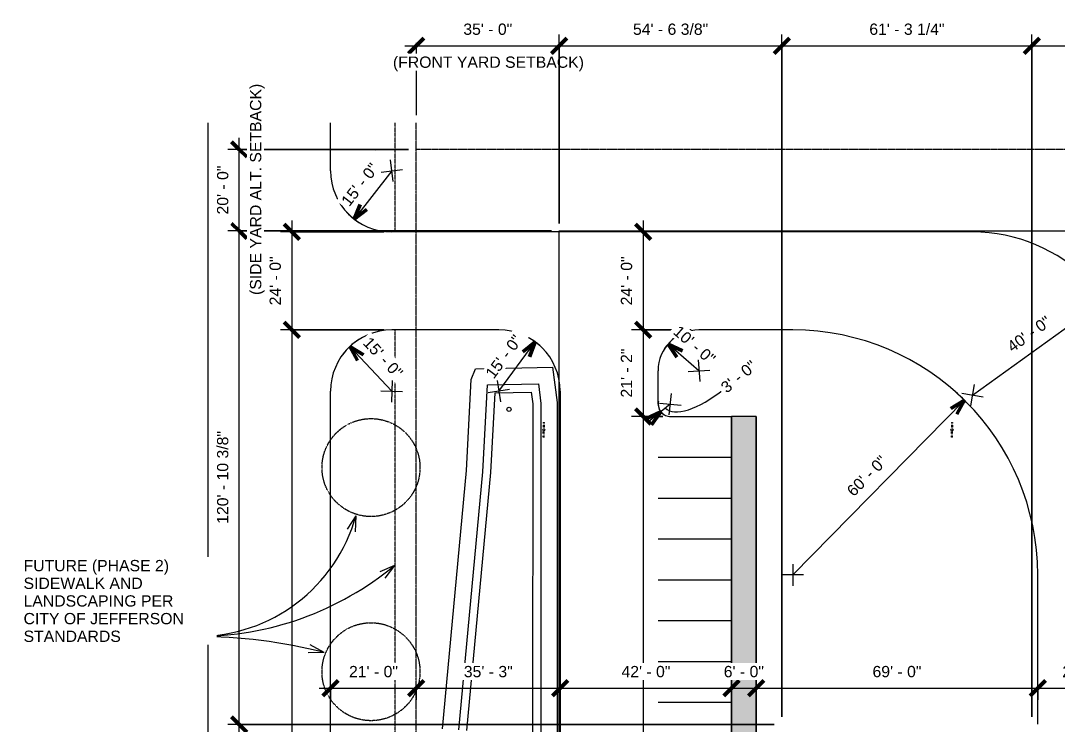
# Model space of a CAD drawing. Header units: inches. Extents: x 1 to 127281, y -26064 to 104775.
# Drawn here: x 19821 to 22869, y -20888 to -18820 of the extents above; entities that cross this region are included whole.
import ezdxf

# ---------------------------------------------------------------- set-up
doc = ezdxf.new("R2010")
doc.units = ezdxf.units.IN
doc.header["$MEASUREMENT"] = 0
for name, pattern in [('Center 1_4_', [0.53125, 0.25, -0.09375, 0.09375, -0.09375]), ('Dash', [0.25, 0.125, -0.125]), ('Hidden', [0.28125, 0.1875, -0.09375]), ('Hidden 1_8_', [0.1875, 0.125, -0.0625])]:
    doc.linetypes.add(name, pattern=pattern)
for name, color, linetype, lineweight in [('A-ANNO-DIMS', 211, 'Continuous', 9), ('A-ANNO-DIMS-360', 211, 'Continuous', 9), ('A-DETL-GENF', 92, 'Continuous', 9), ('A-DETL-HDLN', 90, 'Hidden 1_8_', 9), ('A-PROP-SBCK', 71, 'Hidden', 15), ('BMP', 80, 'Continuous', 9), ('Conc', 7, 'Continuous', 9), ('E-LITE-EQPM', 33, 'Continuous', 9), ('E-LITE-EQPM-HDLN', 30, 'Dash', 9), ('EOP-EX', 125, 'Continuous', 9), ('EOP-PR', 4, 'Continuous', 9), ('G-ANNO-TEXT', 231, 'Continuous', 9), ('PAINT', 190, 'Continuous', 9), ('PROP', 3, 'Center 1_4_', 9)]:
    doc.layers.add(name, color=color, linetype=linetype, lineweight=lineweight)
doc.styles.add('Arial_1', font='arial.ttf', dxfattribs={"height": 33.194237})
doc.dimstyles.new('Arrow_-_3_32__Arial', dxfattribs={"dimscale": 12, "dimtxt": 33.75, "dimasz": 3.75, "dimexe": 2.8125, "dimexo": 0, "dimgap": 1.875, "dimtad": 1, "dimjust": 3, "dimdec": 5, "dimrnd": 0.03125, "dimzin": 1, "dimdsep": 46, "dimlunit": 4, "dimtxsty": 'Arial_1', "dimblk1": 'OPEN30', "dimblk2": 'OPEN30', "dimsah": 1, "dimcen": 0.09, "dimazin": 0, "dimtfac": 1, "dimtdec": 4, "dimtix": 1, "dimtmove": 0, "dimatfit": 2, "dimfxl": 1, "dimtvp": 1, "dimtfill": 1, "dimfrac": 2, "dimtolj": 1, "dimtzin": 0, "dimarcsym": 2})
doc.dimstyles.new('Arrow_-_3_32__Arial_1', dxfattribs={"dimscale": 12, "dimtxt": 33.75, "dimasz": 3.75, "dimexe": 2.8125, "dimexo": 0, "dimgap": 1.875, "dimtad": 1, "dimjust": 3, "dimdec": 5, "dimrnd": 0.03125, "dimzin": 1, "dimdsep": 46, "dimlunit": 4, "dimtxsty": 'Arial_1', "dimblk1": 'OPEN30', "dimblk2": 'OPEN30', "dimsah": 1, "dimcen": 0.09, "dimazin": 0, "dimtfac": 1, "dimtdec": 4, "dimtix": 1, "dimtmove": 0, "dimatfit": 2, "dimfxl": 1, "dimtvp": 1, "dimtfill": 1, "dimfrac": 2, "dimtolj": 1, "dimtzin": 0, "dimarcsym": 2})
doc.dimstyles.new('Linear_-_3_32__Arial_1', dxfattribs={"dimscale": 12, "dimtxt": 33.75, "dimasz": 3.75, "dimexe": 2.8125, "dimexo": 1.875, "dimgap": 1.875, "dimtad": 1, "dimdec": 4, "dimrnd": 0.0625, "dimzin": 1, "dimdsep": 46, "dimlunit": 4, "dimtxsty": 'Arial_1', "dimblk1": 'OBLIQUE', "dimblk2": 'OBLIQUE', "dimsah": 1, "dimcen": 0.09, "dimdle": 2.8125, "dimazin": 0, "dimtfac": 1, "dimtdec": 4, "dimtix": 1, "dimtmove": 0, "dimatfit": 3, "dimfxl": 1, "dimtvp": 1, "dimtfill": 1, "dimfrac": 2, "dimtolj": 1, "dimtzin": 0, "dimarcsym": 2})

# ---------------------------------------------------------------- blocks, each defined once
blk = doc.blocks.new('Lighting-Street_Cooper_Navion-Lumark_4-6-LED-Squares - The Caretaker LED-964008-Site Plan - Phase 1')
at = {"layer": 'E-LITE-EQPM'}
blk.add_line((-1.7, -10.7), (1.6, -10.7), dxfattribs=at)
blk.add_circle((0, -32.4), 3, dxfattribs=at)
at = {"layer": 'E-LITE-EQPM-HDLN'}
for p, q in [((-1.5, -10.7), (-1.5, -29.9)), ((1.5, -10.7), (1.5, -29.9))]:
    blk.add_line(p, q, dxfattribs=at)
blk = doc.blocks.new('DIMBLOCK50-Site Plan - Phase 1')
at = {"layer": 'A-ANNO-DIMS-360'}
for p, q in [((21651.2, -19407.3), (21651.2, -19729.1)), ((21660.5, -19441.1), (21617.5, -19441.1)), ((21651.2, -19441.1), (21660.5, -19441.1)), ((21792.7, -19729.1), (21617.5, -19729.1)), ((21651.2, -19729.1), (21792.7, -19729.1))]:
    blk.add_line(p, q, dxfattribs=at)
at = {"layer": 'A-ANNO-DIMS-360', "lineweight": 50}
for p, q in [((21651.2, -19441.1), (21628.7, -19418.6)), ((21651.2, -19441.1), (21673.7, -19463.6)), ((21651.2, -19729.1), (21628.7, -19706.6)), ((21651.2, -19729.1), (21673.7, -19751.6))]:
    blk.add_line(p, q, dxfattribs=at)
at = {"layer": 'A-ANNO-DIMS-360', "color": 0, "insert": (21585.7, -19656.7), "char_height": 33.19, "width": 171.969, "attachment_point": 1, "rotation": 90, "line_spacing_factor": 0.938532, "style": 'Arial_1', "bg_fill": 3, "box_fill_scale": 1.25, "bg_fill_color": 0, "bg_fill_transparency": 0}
blk.add_mtext('24\' - 0"', dxfattribs=at)
blk = doc.blocks.new('_Oblique')
at = {"color": 0, "linetype": 'ByBlock', "lineweight": -2}
blk.add_line((-0.5, -0.5), (0.5, 0.5), dxfattribs=at)
blk = doc.blocks.new('DIMBLOCK51-Site Plan - Phase 1')
at = {"layer": 'A-ANNO-DIMS-360', "lineweight": 50}
for p, q in [((21651.2, -19729.1), (21628.7, -19706.6)), ((21651.2, -19729.1), (21673.7, -19751.6)), ((21651.2, -19983.1), (21628.7, -19960.6)), ((21651.2, -19983.1), (21673.7, -20005.6))]:
    blk.add_line(p, q, dxfattribs=at)
at = {"layer": 'A-ANNO-DIMS-360'}
for p, q in [((21792.7, -19729.1), (21617.5, -19729.1)), ((21651.2, -19729.1), (21651.2, -19983.1)), ((21651.2, -19729.1), (21792.7, -19729.1)), ((21708.7, -19983.1), (21617.5, -19983.1)), ((21651.2, -19983.1), (21708.7, -19983.1))]:
    blk.add_line(p, q, dxfattribs=at)
at = {"layer": 'A-ANNO-DIMS-360', "color": 0, "insert": (21585.7, -19927.7), "char_height": 33.19, "width": 171.969, "attachment_point": 1, "rotation": 90, "line_spacing_factor": 0.938532, "style": 'Arial_1', "bg_fill": 3, "box_fill_scale": 1.25, "bg_fill_color": 0, "bg_fill_transparency": 0}
blk.add_mtext('21\' - 2"', dxfattribs=at)
blk = doc.blocks.new('DIMBLOCK52-Site Plan - Phase 1')
at = {"layer": 'A-ANNO-DIMS-360'}
for p, q in [((21708.7, -19983.1), (21617.5, -19983.1)), ((21651.2, -19983.1), (21651.2, -22923.1)), ((21651.2, -19983.1), (21708.7, -19983.1)), ((21713.3, -22923.1), (21617.5, -22923.1)), ((21651.2, -22923.1), (21713.3, -22923.1))]:
    blk.add_line(p, q, dxfattribs=at)
at = {"layer": 'A-ANNO-DIMS-360', "lineweight": 50}
for p, q in [((21651.2, -19983.1), (21628.7, -19960.6)), ((21651.2, -19983.1), (21673.7, -20005.6)), ((21651.2, -22923.1), (21628.7, -22900.6)), ((21651.2, -22923.1), (21673.7, -22945.6))]:
    blk.add_line(p, q, dxfattribs=at)
at = {"layer": 'A-ANNO-DIMS-360', "color": 0, "insert": (21585.7, -21537.5), "char_height": 33.19, "width": 202.5, "attachment_point": 1, "rotation": 90, "line_spacing_factor": 0.938532, "style": 'Arial_1', "bg_fill": 3, "box_fill_scale": 1.25, "bg_fill_color": 0, "bg_fill_transparency": 0}
blk.add_mtext('245\' - 0"', dxfattribs=at)
blk = doc.blocks.new('DIMBLOCK55-Site Plan - Phase 1')
at = {"layer": 'A-ANNO-DIMS-360'}
for p, q in [((20618.5, -19407.3), (20618.5, -19729.1)), ((20889.7, -19441.1), (20584.8, -19441.1)), ((20618.5, -19441.1), (20889.7, -19441.1)), ((20889.7, -19729.1), (20584.8, -19729.1)), ((20618.5, -19729.1), (20889.7, -19729.1))]:
    blk.add_line(p, q, dxfattribs=at)
at = {"layer": 'A-ANNO-DIMS-360', "lineweight": 50}
for p, q in [((20618.5, -19441.1), (20596, -19418.6)), ((20618.5, -19441.1), (20641, -19463.6)), ((20618.5, -19729.1), (20596, -19706.6)), ((20618.5, -19729.1), (20641, -19751.6))]:
    blk.add_line(p, q, dxfattribs=at)
at = {"layer": 'A-ANNO-DIMS-360', "color": 0, "insert": (20553, -19656.7), "char_height": 33.19, "width": 171.969, "attachment_point": 1, "rotation": 90, "line_spacing_factor": 0.938532, "style": 'Arial_1', "bg_fill": 3, "box_fill_scale": 1.25, "bg_fill_color": 0, "bg_fill_transparency": 0}
blk.add_mtext('24\' - 0"', dxfattribs=at)
blk = doc.blocks.new('DIMBLOCK56-Site Plan - Phase 1')
at = {"layer": 'A-ANNO-DIMS-360', "lineweight": 50}
for p, q in [((20618.5, -19729.1), (20596, -19706.6)), ((20618.5, -19729.1), (20641, -19751.6)), ((20618.5, -23103.1), (20596, -23080.6)), ((20618.5, -23103.1), (20641, -23125.6))]:
    blk.add_line(p, q, dxfattribs=at)
at = {"layer": 'A-ANNO-DIMS-360'}
for p, q in [((20889.7, -19729.1), (20584.8, -19729.1)), ((20618.5, -19729.1), (20618.5, -23103.1)), ((20618.5, -19729.1), (20889.7, -19729.1)), ((20889.7, -23103.1), (20584.8, -23103.1)), ((20618.5, -23103.1), (20889.7, -23103.1))]:
    blk.add_line(p, q, dxfattribs=at)
at = {"layer": 'A-ANNO-DIMS-360', "color": 0, "insert": (20553, -21500.5), "char_height": 33.19, "width": 202.5, "attachment_point": 1, "rotation": 90, "line_spacing_factor": 0.938532, "style": 'Arial_1', "bg_fill": 3, "box_fill_scale": 1.25, "bg_fill_color": 0, "bg_fill_transparency": 0}
blk.add_mtext('281\' - 2"', dxfattribs=at)
blk = doc.blocks.new('DIMBLOCK65-Site Plan - Phase 1')
at = {"layer": 'A-ANNO-DIMS-360'}
for p, q in [((20912.2, -19909.1), (20789.1, -19777.8)), ((20913.3, -19877.3), (20911.2, -19940.9)), ((20880.4, -19908.1), (20944, -19910.1))]:
    blk.add_line(p, q, dxfattribs=at)
at = {"layer": 'A-ANNO-DIMS-360', "lineweight": 50}
for q in [(20828.7, -19802.4), (20811.1, -19818.9)]:
    blk.add_line((20789.1, -19777.8), q, dxfattribs=at)
at = {"layer": 'A-ANNO-DIMS-360'}
blk.add_arc((20912.2, -19909.1), 180, 122.425, 143.9109, dxfattribs=at)
at = {"layer": 'A-ANNO-DIMS-360', "color": 0, "insert": (20849.5, -19746.3), "char_height": 33.19, "width": 171.969, "attachment_point": 1, "rotation": 313.168, "line_spacing_factor": 0.938532, "style": 'Arial_1', "bg_fill": 3, "box_fill_scale": 1.25, "bg_fill_color": 0, "bg_fill_transparency": 0}
blk.add_mtext('15\' - 0"', dxfattribs=at)
blk = doc.blocks.new('_Open30')
at = {"color": 0, "linetype": 'ByBlock', "lineweight": -2}
for p, q in [((-1, 0.268), (0, 0)), ((0, 0), (-1, -0.268)), ((0, 0), (-1, 0))]:
    blk.add_line(p, q, dxfattribs=at)
blk = doc.blocks.new('DIMBLOCK66-Site Plan - Phase 1')
at = {"layer": 'A-ANNO-DIMS-360'}
for p, q in [((20880.7, -19265), (20943.8, -19257.2)), ((20916.1, -19292.7), (20908.3, -19229.5)), ((20912.2, -19261.1), (20801.5, -19403))]:
    blk.add_line(p, q, dxfattribs=at)
at = {"layer": 'A-ANNO-DIMS-360', "lineweight": 50}
for q in [(20819.7, -19360.1), (20838.7, -19374.9)]:
    blk.add_line((20801.5, -19403), q, dxfattribs=at)
at = {"layer": 'A-ANNO-DIMS-360'}
blk.add_arc((20912.2, -19261.1), 180, 221.3021, 242.788, dxfattribs=at)
at = {"layer": 'A-ANNO-DIMS-360', "color": 0, "insert": (20761.1, -19348.2), "char_height": 33.19, "width": 171.969, "attachment_point": 1, "rotation": 52.0451, "line_spacing_factor": 0.938532, "style": 'Arial_1', "bg_fill": 3, "box_fill_scale": 1.25, "bg_fill_color": 0, "bg_fill_transparency": 0}
blk.add_mtext('15\' - 0"', dxfattribs=at)
blk = doc.blocks.new('DIMBLOCK67-Site Plan - Phase 1')
at = {"layer": 'A-ANNO-DIMS-360'}
for p, q in [((21815.2, -19849.1), (21724.6, -19770.5)), ((21813, -19817.3), (21817.5, -19880.8)), ((21783.5, -19851.4), (21847, -19846.8))]:
    blk.add_line(p, q, dxfattribs=at)
at = {"layer": 'A-ANNO-DIMS-360', "lineweight": 50}
for q in [(21766.5, -19790.9), (21750.7, -19809.1)]:
    blk.add_line((21724.6, -19770.5), q, dxfattribs=at)
at = {"layer": 'A-ANNO-DIMS-360'}
blk.add_arc((21815.2, -19849.1), 120, 122.9686, 155.1974, dxfattribs=at)
at = {"layer": 'A-ANNO-DIMS-360', "color": 0, "insert": (21758.7, -19713.3), "char_height": 33.19, "width": 171.969, "attachment_point": 1, "rotation": 319.083, "line_spacing_factor": 0.938532, "style": 'Arial_1', "bg_fill": 3, "box_fill_scale": 1.25, "bg_fill_color": 0, "bg_fill_transparency": 0}
blk.add_mtext('10\' - 0"', dxfattribs=at)
blk = doc.blocks.new('DIMBLOCK68-Site Plan - Phase 1')
at = {"layer": 'A-ANNO-DIMS-360'}
for p, q in [((21728.1, -19978.8), (21734.4, -19915.4)), ((21731.2, -19947.1), (21667.4, -19999.5)), ((21699.6, -19944), (21762.9, -19950.2))]:
    blk.add_line(p, q, dxfattribs=at)
at = {"layer": 'A-ANNO-DIMS-360', "lineweight": 50}
for q in [(21661, -19989.1), (21676.3, -20007.8)]:
    blk.add_line((21703.4, -19969.9), q, dxfattribs=at)
at = {"layer": 'A-ANNO-DIMS-360'}
blk.add_arc((21731.2, -19947.1), 36, 165.6449, 273.0745, dxfattribs=at)
blk.add_ellipse((21845.4, -19853.5), major_axis=(128, 105), ratio=0.39447, start_param=3.141593, end_param=4.712389, dxfattribs=at)
at = {"layer": 'A-ANNO-DIMS-360', "color": 0, "insert": (21876, -19890.8), "char_height": 33.19, "width": 141.438, "attachment_point": 1, "rotation": 39.3597, "line_spacing_factor": 0.938532, "style": 'Arial_1', "bg_fill": 3, "box_fill_scale": 1.25, "bg_fill_color": 0, "bg_fill_transparency": 0}
blk.add_mtext('3\' - 0"', dxfattribs=at)
blk = doc.blocks.new('DIMBLOCK69-Site Plan - Phase 1')
at = {"layer": 'A-ANNO-DIMS-360'}
for p, q in [((21227.2, -19909.1), (21334.2, -19764.3)), ((21222.5, -19877.6), (21232, -19940.6)), ((21258.7, -19904.4), (21195.8, -19913.8))]:
    blk.add_line(p, q, dxfattribs=at)
at = {"layer": 'A-ANNO-DIMS-360', "lineweight": 50}
for q in [(21297.8, -19793.4), (21317.2, -19807.7)]:
    blk.add_line((21334.2, -19764.3), q, dxfattribs=at)
at = {"layer": 'A-ANNO-DIMS-360'}
blk.add_arc((21227.2, -19909.1), 180, 42.7868, 64.2727, dxfattribs=at)
at = {"layer": 'A-ANNO-DIMS-360', "color": 0, "insert": (21185.4, -19855.4), "char_height": 33.19, "width": 171.969, "attachment_point": 1, "rotation": 53.5297, "line_spacing_factor": 0.938532, "style": 'Arial_1', "bg_fill": 3, "box_fill_scale": 1.25, "bg_fill_color": 0, "bg_fill_transparency": 0}
blk.add_mtext('15\' - 0"', dxfattribs=at)
blk = doc.blocks.new('DIMBLOCK70-Site Plan - Phase 1')
at = {"layer": 'A-ANNO-DIMS-360'}
for p, q in [((22091.2, -20449.1), (22596.2, -19935.9)), ((22091, -20417.3), (22091.5, -20480.9)), ((22123.1, -20448.8), (22059.4, -20449.3))]:
    blk.add_line(p, q, dxfattribs=at)
at = {"layer": 'A-ANNO-DIMS-360', "lineweight": 50}
for q in [(22556.1, -19959.5), (22573.3, -19976.4)]:
    blk.add_line((22596.2, -19935.9), q, dxfattribs=at)
at = {"layer": 'A-ANNO-DIMS-360'}
blk.add_arc((22091.2, -20449.1), 720, 42.7747, 48.1462, dxfattribs=at)
at = {"layer": 'A-ANNO-DIMS-360', "color": 0, "insert": (22246.8, -20197.6), "char_height": 33.19, "width": 171.969, "attachment_point": 1, "rotation": 45.4605, "line_spacing_factor": 0.938532, "style": 'Arial_1', "bg_fill": 3, "box_fill_scale": 1.25, "bg_fill_color": 0, "bg_fill_transparency": 0}
blk.add_mtext('60\' - 0"', dxfattribs=at)
blk = doc.blocks.new('DIMBLOCK71-Site Plan - Phase 1')
at = {"layer": 'A-ANNO-DIMS-360'}
for p, q in [((22619.2, -19921.1), (23008.7, -19640.5)), ((22624.3, -19889.7), (22614.1, -19952.5)), ((22650.6, -19926.2), (22587.8, -19916))]:
    blk.add_line(p, q, dxfattribs=at)
at = {"layer": 'A-ANNO-DIMS-360', "lineweight": 50}
for q in [(22965.1, -19657), (22979.2, -19676.6)]:
    blk.add_line((23008.7, -19640.5), q, dxfattribs=at)
at = {"layer": 'A-ANNO-DIMS-360'}
blk.add_arc((22619.2, -19921.1), 480, 31.7444, 39.8016, dxfattribs=at)
at = {"layer": 'A-ANNO-DIMS-360', "color": 0, "insert": (22717.5, -19769.5), "char_height": 33.19, "width": 171.969, "attachment_point": 1, "rotation": 35.773, "line_spacing_factor": 0.938532, "style": 'Arial_1', "bg_fill": 3, "box_fill_scale": 1.25, "bg_fill_color": 0, "bg_fill_transparency": 0}
blk.add_mtext('40\' - 0"', dxfattribs=at)
blk = doc.blocks.new('DIMBLOCK72-Site Plan - Phase 1')
at = {"layer": 'A-ANNO-DIMS-360'}
for p, q in [((20698.5, -20782.1), (20984.2, -20782.1)), ((20732.2, -20772.8), (20732.2, -20815.9)), ((20732.2, -20782.1), (20732.2, -20772.8)), ((20984.2, -20772.8), (20984.2, -20815.9)), ((20984.2, -20782.1), (20984.2, -20772.8))]:
    blk.add_line(p, q, dxfattribs=at)
at = {"layer": 'A-ANNO-DIMS-360', "lineweight": 50}
for p, q in [((20732.2, -20782.1), (20709.7, -20804.6)), ((20732.2, -20782.1), (20754.7, -20759.6)), ((20984.2, -20782.1), (20961.7, -20804.6)), ((20984.2, -20782.1), (21006.7, -20759.6))]:
    blk.add_line(p, q, dxfattribs=at)
at = {"layer": 'A-ANNO-DIMS-360', "color": 0, "insert": (20786.6, -20716.6), "char_height": 33.19, "width": 171.969, "attachment_point": 1, "line_spacing_factor": 0.938532, "style": 'Arial_1', "bg_fill": 3, "box_fill_scale": 1.25, "bg_fill_color": 0, "bg_fill_transparency": 0}
blk.add_mtext('21\' - 0"', dxfattribs=at)
blk = doc.blocks.new('DIMBLOCK73-Site Plan - Phase 1')
at = {"layer": 'A-ANNO-DIMS-360', "lineweight": 50}
for p, q in [((20984.2, -20782.1), (20961.7, -20804.6)), ((20984.2, -20782.1), (21006.7, -20759.6)), ((21407.2, -20782.1), (21384.7, -20804.6)), ((21407.2, -20782.1), (21429.7, -20759.6))]:
    blk.add_line(p, q, dxfattribs=at)
at = {"layer": 'A-ANNO-DIMS-360'}
for p, q in [((20984.2, -20772.8), (20984.2, -20815.9)), ((20984.2, -20782.1), (20984.2, -20772.8)), ((20984.2, -20782.1), (21407.2, -20782.1)), ((21407.2, -20772.8), (21407.2, -20815.9)), ((21407.2, -20782.1), (21407.2, -20772.8))]:
    blk.add_line(p, q, dxfattribs=at)
at = {"layer": 'A-ANNO-DIMS-360', "color": 0, "insert": (21124.1, -20716.6), "char_height": 33.19, "width": 171.969, "attachment_point": 1, "line_spacing_factor": 0.938532, "style": 'Arial_1', "bg_fill": 3, "box_fill_scale": 1.25, "bg_fill_color": 0, "bg_fill_transparency": 0}
blk.add_mtext('35\' - 3"', dxfattribs=at)
blk = doc.blocks.new('DIMBLOCK74-Site Plan - Phase 1')
at = {"layer": 'A-ANNO-DIMS-360', "lineweight": 50}
for p, q in [((21407.2, -20782.1), (21384.7, -20804.6)), ((21407.2, -20782.1), (21429.7, -20759.6)), ((21911.2, -20782.1), (21888.7, -20804.6)), ((21911.2, -20782.1), (21933.7, -20759.6))]:
    blk.add_line(p, q, dxfattribs=at)
at = {"layer": 'A-ANNO-DIMS-360'}
for p, q in [((21407.2, -20772.8), (21407.2, -20815.9)), ((21407.2, -20782.1), (21407.2, -20772.8)), ((21407.2, -20782.1), (21911.2, -20782.1)), ((21911.2, -20772.8), (21911.2, -20815.9)), ((21911.2, -20782.1), (21911.2, -20772.8))]:
    blk.add_line(p, q, dxfattribs=at)
at = {"layer": 'A-ANNO-DIMS-360', "color": 0, "insert": (21587.6, -20716.6), "char_height": 33.19, "width": 171.969, "attachment_point": 1, "line_spacing_factor": 0.938532, "style": 'Arial_1', "bg_fill": 3, "box_fill_scale": 1.25, "bg_fill_color": 0, "bg_fill_transparency": 0}
blk.add_mtext('42\' - 0"', dxfattribs=at)
blk = doc.blocks.new('DIMBLOCK75-Site Plan - Phase 1')
at = {"layer": 'A-ANNO-DIMS-360', "lineweight": 50}
for p, q in [((21911.2, -20782.1), (21888.7, -20804.6)), ((21911.2, -20782.1), (21933.7, -20759.6)), ((21983.2, -20782.1), (21960.7, -20804.6)), ((21983.2, -20782.1), (22005.7, -20759.6))]:
    blk.add_line(p, q, dxfattribs=at)
at = {"layer": 'A-ANNO-DIMS-360'}
for p, q in [((21911.2, -20772.8), (21911.2, -20815.9)), ((21911.2, -20782.1), (21911.2, -20772.8)), ((21911.2, -20782.1), (21983.2, -20782.1)), ((21983.2, -20772.8), (21983.2, -20815.9)), ((21983.2, -20782.1), (21983.2, -20772.8))]:
    blk.add_line(p, q, dxfattribs=at)
at = {"layer": 'A-ANNO-DIMS-360', "color": 0, "insert": (21888.3, -20716.6), "char_height": 33.19, "width": 141.438, "attachment_point": 1, "line_spacing_factor": 0.938532, "style": 'Arial_1', "bg_fill": 3, "box_fill_scale": 1.25, "bg_fill_color": 0, "bg_fill_transparency": 0}
blk.add_mtext('6\' - 0"', dxfattribs=at)
blk = doc.blocks.new('DIMBLOCK76-Site Plan - Phase 1')
at = {"layer": 'A-ANNO-DIMS-360', "lineweight": 50}
for p, q in [((21983.2, -20782.1), (21960.7, -20804.6)), ((21983.2, -20782.1), (22005.7, -20759.6)), ((22811.2, -20782.1), (22788.7, -20804.6)), ((22811.2, -20782.1), (22833.7, -20759.6))]:
    blk.add_line(p, q, dxfattribs=at)
at = {"layer": 'A-ANNO-DIMS-360'}
for p, q in [((21983.2, -20772.8), (21983.2, -20815.9)), ((21983.2, -20782.1), (21983.2, -20772.8)), ((21983.2, -20782.1), (22811.2, -20782.1)), ((22811.2, -20772.8), (22811.2, -20815.9)), ((22811.2, -20782.1), (22811.2, -20772.8))]:
    blk.add_line(p, q, dxfattribs=at)
at = {"layer": 'A-ANNO-DIMS-360', "color": 0, "insert": (22325.6, -20716.6), "char_height": 33.19, "width": 171.969, "attachment_point": 1, "line_spacing_factor": 0.938532, "style": 'Arial_1', "bg_fill": 3, "box_fill_scale": 1.25, "bg_fill_color": 0, "bg_fill_transparency": 0}
blk.add_mtext('69\' - 0"', dxfattribs=at)
blk = doc.blocks.new('DIMBLOCK77-Site Plan - Phase 1')
at = {"layer": 'A-ANNO-DIMS-360', "lineweight": 50}
for p, q in [((22811.2, -20782.1), (22788.7, -20804.6)), ((22811.2, -20782.1), (22833.7, -20759.6)), ((23099.2, -20782.1), (23076.7, -20804.6)), ((23099.2, -20782.1), (23121.7, -20759.6))]:
    blk.add_line(p, q, dxfattribs=at)
at = {"layer": 'A-ANNO-DIMS-360'}
for p, q in [((22811.2, -20772.8), (22811.2, -20815.9)), ((22811.2, -20782.1), (22811.2, -20772.8)), ((22811.2, -20782.1), (23133, -20782.1)), ((23099.2, -20772.8), (23099.2, -20815.9)), ((23099.2, -20782.1), (23099.2, -20772.8))]:
    blk.add_line(p, q, dxfattribs=at)
at = {"layer": 'A-ANNO-DIMS-360', "color": 0, "insert": (22883.6, -20716.6), "char_height": 33.19, "width": 171.969, "attachment_point": 1, "line_spacing_factor": 0.938532, "style": 'Arial_1', "bg_fill": 3, "box_fill_scale": 1.25, "bg_fill_color": 0, "bg_fill_transparency": 0}
blk.add_mtext('24\' - 0"', dxfattribs=at)
blk = doc.blocks.new('DIMBLOCK85-Site Plan - Phase 1')
at = {"layer": 'A-ANNO-DIMS-360'}
for p, q in [((21404.2, -19415.7), (21404.2, -18860.3)), ((20984.2, -18884.8), (20984.2, -18927.8)), ((20950.5, -18894.1), (21404.2, -18894.1)), ((20984.2, -18894.1), (20984.2, -19097.6)), ((21404.2, -18894.1), (21404.2, -19415.7))]:
    blk.add_line(p, q, dxfattribs=at)
at = {"layer": 'A-ANNO-DIMS-360', "lineweight": 50}
for p, q in [((20984.2, -18894.1), (21006.7, -18871.6)), ((21404.2, -18894.1), (21426.7, -18871.6)), ((20984.2, -18894.1), (20961.7, -18916.6)), ((21404.2, -18894.1), (21381.7, -18916.6))]:
    blk.add_line(p, q, dxfattribs=at)
at = {"layer": 'A-ANNO-DIMS-360', "color": 0, "insert": (21122.6, -18828.5), "char_height": 33.19, "width": 171.969, "attachment_point": 1, "line_spacing_factor": 0.938532, "style": 'Arial_1', "bg_fill": 3, "box_fill_scale": 1.25, "bg_fill_color": 0, "bg_fill_transparency": 0}
blk.add_mtext('35\' - 0"', dxfattribs=at)
at = {"layer": 'A-ANNO-DIMS-360', "color": 0, "insert": (20915.7, -18925.4), "char_height": 33.194, "width": 668.562, "attachment_point": 1, "line_spacing_factor": 0.938532, "style": 'Arial_1', "bg_fill": 3, "box_fill_scale": 1.25, "bg_fill_color": 0, "bg_fill_transparency": 0}
blk.add_mtext('(FRONT YARD SETBACK)', dxfattribs=at)
blk = doc.blocks.new('DIMBLOCK86-Site Plan - Phase 1')
at = {"layer": 'A-ANNO-DIMS-360'}
for p, q in [((21404.2, -19415.7), (21404.2, -18860.3)), ((22058.6, -20866.1), (22058.6, -18860.3)), ((21404.2, -18894.1), (22058.6, -18894.1)), ((21404.2, -18894.1), (21404.2, -19415.7)), ((22058.6, -18894.1), (22058.6, -20866.1))]:
    blk.add_line(p, q, dxfattribs=at)
at = {"layer": 'A-ANNO-DIMS-360', "lineweight": 50}
for p, q in [((21404.2, -18894.1), (21426.7, -18871.6)), ((22058.6, -18894.1), (22081.1, -18871.6)), ((21404.2, -18894.1), (21381.7, -18916.6)), ((22058.6, -18894.1), (22036.1, -18916.6))]:
    blk.add_line(p, q, dxfattribs=at)
at = {"layer": 'A-ANNO-DIMS-360', "color": 0, "insert": (21621.4, -18828.5), "char_height": 33.194, "width": 264.185, "attachment_point": 1, "line_spacing_factor": 0.938532, "style": 'Arial_1', "bg_fill": 3, "box_fill_scale": 1.25, "bg_fill_color": 0, "bg_fill_transparency": 0}
blk.add_mtext('54\' - 6 3/8"', dxfattribs=at)
blk = doc.blocks.new('DIMBLOCK87-Site Plan - Phase 1')
at = {"layer": 'A-ANNO-DIMS-360'}
for p, q in [((22058.6, -20866.1), (22058.6, -18860.3)), ((22793.9, -20866.6), (22793.9, -18860.3)), ((22058.6, -18894.1), (22793.9, -18894.1)), ((22058.6, -18894.1), (22058.6, -20866.1)), ((22793.9, -18894.1), (22793.9, -20866.6))]:
    blk.add_line(p, q, dxfattribs=at)
at = {"layer": 'A-ANNO-DIMS-360', "lineweight": 50}
for p, q in [((22058.6, -18894.1), (22081.1, -18871.6)), ((22793.9, -18894.1), (22816.4, -18871.6)), ((22058.6, -18894.1), (22036.1, -18916.6)), ((22793.9, -18894.1), (22771.4, -18916.6))]:
    blk.add_line(p, q, dxfattribs=at)
at = {"layer": 'A-ANNO-DIMS-360', "color": 0, "insert": (22316.2, -18828.5), "char_height": 33.194, "width": 264.185, "attachment_point": 1, "line_spacing_factor": 0.938532, "style": 'Arial_1', "bg_fill": 3, "box_fill_scale": 1.25, "bg_fill_color": 0, "bg_fill_transparency": 0}
blk.add_mtext('61\' - 3 1/4"', dxfattribs=at)
blk = doc.blocks.new('DIMBLOCK88-Site Plan - Phase 1')
at = {"layer": 'A-ANNO-DIMS-360'}
for p, q in [((22793.9, -20866.6), (22793.9, -18860.3)), ((26647.5, -19415.7), (26647.5, -18860.3)), ((22793.9, -18894.1), (26647.5, -18894.1)), ((22793.9, -18894.1), (22793.9, -20866.6)), ((26647.5, -18894.1), (26647.5, -19415.7))]:
    blk.add_line(p, q, dxfattribs=at)
at = {"layer": 'A-ANNO-DIMS-360', "lineweight": 50}
for p, q in [((22793.9, -18894.1), (22816.4, -18871.6)), ((26647.5, -18894.1), (26670, -18871.6)), ((22793.9, -18894.1), (22771.4, -18916.6)), ((26647.5, -18894.1), (26625, -18916.6))]:
    blk.add_line(p, q, dxfattribs=at)
at = {"layer": 'A-ANNO-DIMS-360', "color": 0, "insert": (24597.9, -18828.5), "char_height": 33.194, "width": 294.715, "attachment_point": 1, "line_spacing_factor": 0.938532, "style": 'Arial_1', "bg_fill": 3, "box_fill_scale": 1.25, "bg_fill_color": 0, "bg_fill_transparency": 0}
blk.add_mtext('321\' - 1 5/8"', dxfattribs=at)
blk = doc.blocks.new('DIMBLOCK100-Site Plan - Phase 1')
at = {"layer": 'A-ANNO-DIMS-360', "lineweight": 50}
for p, q in [((20464, -20888.6), (20441.5, -20866.1)), ((20464, -20888.6), (20486.5, -20911.1)), ((20464, -22798.3), (20441.5, -22775.8)), ((20464, -22798.3), (20486.5, -22820.8))]:
    blk.add_line(p, q, dxfattribs=at)
at = {"layer": 'A-ANNO-DIMS-360'}
for p, q in [((22036.1, -20888.6), (20430.3, -20888.6)), ((20464, -22798.3), (20464, -20888.6)), ((20464, -20888.6), (22036.1, -20888.6)), ((22036.1, -22798.3), (20430.3, -22798.3)), ((20464, -22798.3), (22036.1, -22798.3))]:
    blk.add_line(p, q, dxfattribs=at)
at = {"layer": 'A-ANNO-DIMS-360', "color": 0, "insert": (20398.5, -21966.2), "char_height": 33.194, "width": 294.715, "attachment_point": 1, "rotation": 90, "line_spacing_factor": 0.938532, "style": 'Arial_1', "bg_fill": 3, "box_fill_scale": 1.25, "bg_fill_color": 0, "bg_fill_transparency": 0}
blk.add_mtext('159\' - 1 3/4"', dxfattribs=at)
blk = doc.blocks.new('DIMBLOCK101-Site Plan - Phase 1')
at = {"layer": 'A-ANNO-DIMS-360'}
for p, q in [((21381.7, -19438.2), (20430.3, -19438.2)), ((20464, -20888.6), (20464, -19438.2)), ((20464, -19438.2), (21381.7, -19438.2)), ((22036.1, -20888.6), (20430.3, -20888.6)), ((20464, -20888.6), (22036.1, -20888.6))]:
    blk.add_line(p, q, dxfattribs=at)
at = {"layer": 'A-ANNO-DIMS-360', "lineweight": 50}
for p, q in [((20464, -19438.2), (20441.5, -19415.7)), ((20464, -19438.2), (20486.5, -19460.7)), ((20464, -20888.6), (20441.5, -20866.1)), ((20464, -20888.6), (20486.5, -20911.1))]:
    blk.add_line(p, q, dxfattribs=at)
at = {"layer": 'A-ANNO-DIMS-360', "color": 0, "insert": (20398.5, -20298.9), "char_height": 33.194, "width": 325.246, "attachment_point": 1, "rotation": 90, "line_spacing_factor": 0.938532, "style": 'Arial_1', "bg_fill": 3, "box_fill_scale": 1.25, "bg_fill_color": 0, "bg_fill_transparency": 0}
blk.add_mtext('120\' - 10 3/8"', dxfattribs=at)
blk = doc.blocks.new('DIMBLOCK102-Site Plan - Phase 1')
at = {"layer": 'A-ANNO-DIMS-360'}
for p, q in [((20464, -19438.2), (20464, -19164.4)), ((20961.7, -19198.2), (20430.3, -19198.2)), ((20464, -19198.2), (20961.7, -19198.2)), ((21381.7, -19438.2), (20430.3, -19438.2)), ((20464, -19438.2), (21381.7, -19438.2))]:
    blk.add_line(p, q, dxfattribs=at)
at = {"layer": 'A-ANNO-DIMS-360', "lineweight": 50}
for p, q in [((20464, -19198.2), (20441.5, -19175.7)), ((20464, -19198.2), (20486.5, -19220.7)), ((20464, -19438.2), (20441.5, -19415.7)), ((20464, -19438.2), (20486.5, -19460.7))]:
    blk.add_line(p, q, dxfattribs=at)
at = {"layer": 'A-ANNO-DIMS-360', "color": 0, "attachment_point": 1, "rotation": 90, "line_spacing_factor": 0.938532, "style": 'Arial_1', "bg_fill": 3, "box_fill_scale": 1.25, "bg_fill_color": 0, "bg_fill_transparency": 0}
for s, insert, char_height, width in [('(SIDE YARD ALT. SETBACK)', (20495.4, -19626.3), 33.194, 739.592), ('20\' - 0"', (20398.5, -19389.8), 33.19, 171.969)]:
    blk.add_mtext(s, dxfattribs=dict(at, insert=insert, char_height=char_height, width=width))

msp = doc.modelspace()

# ---------------------------------------------------------------- hatches: boundary and pattern name
at = {"layer": 'A-DETL-GENF'}
msp.add_hatch(color=9, dxfattribs=at).paths.add_polyline_path([(23671.236577, -22957.918456), (23682.063738, -22955.633673), (23692.956006, -22953.682733), (23703.903088, -22952.067479), (26285.490625, -22952.067479), (26285.490625, -22799.42781), (25981.015225, -22799.42781), (25981.015225, -22892.067479), (24292.265225, -22892.067479), (24292.265225, -22799.42781), (24099.015225, -22799.42781), (24099.015225, -22892.067479), (22893.015225, -22892.067479), (22893.015225, -22799.42781), (22796.265225, -22799.42781), (22796.265225, -22892.067479), (22057.515225, -22892.067479), (22057.515225, -22301.67781), (21983.235225, -22301.67781), (21983.235225, -21578.17781), (22067.977825, -21578.17781), (22067.977825, -21481.42781), (21983.235225, -21481.42781), (21983.235225, -19983.100554), (21911.235225, -19983.100554), (21911.235225, -22952.067479), (23669.907641, -22952.067479), (23670.717633, -22955.633673)], flags=0)

# ---------------------------------------------------------------- linework, layer by layer
at = {"layer": 'A-DETL-HDLN'}
for p, q in [((20922.235225, -19441.085554), (20922.235225, -19119.936549)), ((20922.235225, -23103.085554), (20922.235225, -19729.085554))]:
    msp.add_line(p, q, dxfattribs=at)
for centre in [(20851.177101, -20133.584291), (20851.177101, -20733.584291)]:
    msp.add_circle(centre, 144, dxfattribs=at)
at = {"layer": 'A-PROP-SBCK'}
for p, q in [((21404.235225, -19438.180554), (26647.515225, -19438.180554)), ((21404.235225, -23401.253705), (21404.235225, -19438.180554))]:
    msp.add_line(p, q, dxfattribs=at)
at = {"layer": 'BMP'}
for p, q in [((21146.11716, -19874.887016), (21158.403827, -19843.630954)), ((21158.403827, -19843.630954), (21385.12764, -19838.057794)), ((21385.12764, -19838.057794), (21398.836513, -19941.841877)), ((21132.100097, -20142.432787), (21146.11716, -19874.887016)), ((21179.983499, -20145.91484), (21193.350001, -19890.786432)), ((21193.350001, -19890.786432), (21343.189125, -19887.103196)), ((21343.189125, -19887.103196), (21350.834664, -19944.984334)), ((21203.9252, -20147.655866), (21216.154515, -19914.233118)), ((21216.154515, -19914.233118), (21322.219868, -19911.625897)), ((21322.219868, -19911.625897), (21326.833739, -19946.555563)), ((21326.833739, -19946.555563), (21325.162085, -22799.518347)), ((21350.834664, -19944.984334), (21349.157081, -22808.066025)), ((21398.836513, -19941.841877), (21397.147072, -22825.161381)), ((21061.429178, -20901.457743), (21132.100097, -20142.432787)), ((21109.346815, -20904.572102), (21179.983499, -20145.91484)), ((21133.305633, -20906.129281), (21203.9252, -20147.655866))]:
    msp.add_line(p, q, dxfattribs=at)
msp.add_circle((21256.961907, -19962.482005), 6, dxfattribs=at)
at = {"layer": 'Conc'}
for p, q in [((21911.235225, -19989.335554), (21911.235225, -19983.100554)), ((21983.235225, -19983.100554), (21911.235225, -19983.100554)), ((21983.235225, -19983.100554), (21911.235225, -19983.100554)), ((21911.235225, -19983.100554), (21911.235225, -19989.335554)), ((21911.235225, -22743.085554), (21911.235225, -19989.335554)), ((21911.235225, -19989.335554), (21911.235225, -22743.085554)), ((21983.235225, -19983.100554), (21983.235225, -21481.42781)), ((21983.235225, -21481.42781), (21983.235225, -19983.100554))]:
    msp.add_line(p, q, dxfattribs=at)
msp.add_arc((21227.235225, -19909.085554), 180, 360, 90, dxfattribs=at)
at = {"layer": 'EOP-EX'}
for p, q in [((20372.235225, -26063.466549), (20372.235225, -19119.936549)), ((20732.235225, -19261.085554), (20732.235225, -19119.936549)), ((20732.235225, -22923.085554), (20732.235225, -19909.085554))]:
    msp.add_line(p, q, dxfattribs=at)
at = {"layer": 'EOP-PR'}
for p, q in [((22619.235225, -19441.085554), (20912.235225, -19441.085554)), ((21227.235225, -19729.085554), (20912.235225, -19729.085554)), ((22091.235225, -19729.085554), (21815.235225, -19729.085554)), ((21695.235225, -19947.100554), (21695.235225, -19849.085554)), ((21407.235225, -19909.085554), (21407.235225, -22923.085554)), ((21731.235225, -19983.100554), (21911.235225, -19983.100554)), ((22811.235225, -20887.55281), (22811.235225, -20449.085554))]:
    msp.add_line(p, q, dxfattribs=at)
for centre, radius, start, end in [((20912.235225, -19261.085554), 180, 180, 270), ((22619.235225, -19921.085554), 480, 0, 90), ((20912.235225, -19909.085554), 180, 90, 180), ((21815.235225, -19849.085554), 120, 90, 180), ((22091.235225, -20449.085554), 720, 0, 90), ((21731.235225, -19947.100554), 36, 180, 270)]:
    msp.add_arc(centre, radius, start, end, dxfattribs=at)
at = {"layer": 'G-ANNO-TEXT', "color": 145}
msp.add_line((20340.36886, -20629.908463), (20141.713768, -20629.908463), dxfattribs=at)
at = {"layer": 'PAINT'}
for p, q in [((21695.235225, -20103.085554), (21911.235225, -20103.085554)), ((21695.235225, -20223.085554), (21911.235225, -20223.085554)), ((21695.235225, -20343.085554), (21911.235225, -20343.085554)), ((21695.235225, -20463.085554), (21911.235225, -20463.085554)), ((21695.235225, -20583.085554), (21911.235225, -20583.085554)), ((21695.235225, -20703.085554), (21911.235225, -20703.085554)), ((21695.235225, -20823.085554), (21911.235225, -20823.085554))]:
    msp.add_line(p, q, dxfattribs=at)
at = {"layer": 'PROP'}
for p, q in [((20984.235225, -23518.180554), (20984.235225, -19119.936549)), ((20984.235225, -19198.180554), (27007.515225, -19198.180554))]:
    msp.add_line(p, q, dxfattribs=at)

# ---------------------------------------------------------------- block references
at = {"layer": 'E-LITE-EQPM'}
for p in [(21359.282998, -19990.363642), (22559.282998, -19990.363642)]:
    msp.add_blockref('Lighting-Street_Cooper_Navion-Lumark_4-6-LED-Squares - The Caretaker LED-964008-Site Plan - Phase 1', p, dxfattribs=at)
at = {"layer": 'E-LITE-EQPM', "rotation": 180}
for p in [(21359.187453, -20055.241978), (22559.187453, -20055.241978)]:
    msp.add_blockref('Lighting-Street_Cooper_Navion-Lumark_4-6-LED-Squares - The Caretaker LED-964008-Site Plan - Phase 1', p, dxfattribs=at)

# ---------------------------------------------------------------- next in the draw order: dimensions: what is measured, and where the dimension line sits
at = {"layer": 'A-ANNO-DIMS'}
for base, p1, p2, override, picture, middle in [((20618.533633, -19729.085554), (20912.235225, -19441.085554), (20912.235225, -19729.085554), {"dimpost": '<>', "dimfxl": 288}, 'DIMBLOCK55-Site Plan - Phase 1', (20579.085552, -19585.085554)), ((21651.224704, -19729.085554), (21683.04451, -19441.085554), (21815.235225, -19729.085554), {"dimpost": '<>', "dimfxl": 316.888601}, 'DIMBLOCK50-Site Plan - Phase 1', (21611.776624, -19585.085554))]:
    dim = msp.add_linear_dim(base=base, p1=p1, p2=p2, angle=90, dimstyle='Linear_-_3_32__Arial_1', override=override, dxfattribs=at)
    dim.commit()
    dim.dimension.update_dxf_attribs({"geometry": picture, "text_midpoint": middle})
for center, mpoint, picture, middle in [((21227.235225, -19909.085554), (21334.228252, -19764.335797), 'DIMBLOCK69-Site Plan - Phase 1', (21235.634832, -19831.356231)), ((22091.235225, -20449.085554), (22596.243975, -19935.893423), 'DIMBLOCK70-Site Plan - Phase 1', (22299.840793, -20180.857818))]:
    dim = msp.add_radius_dim(center=center, mpoint=mpoint, dimstyle='Arrow_-_3_32__Arial_1', override={"dimpost": '<>'}, dxfattribs=at)
    dim.commit()
    dim.dimension.update_dxf_attribs({"geometry": picture, "text_midpoint": middle})

# ---------------------------------------------------------------- next in the draw order: dimensions: what is measured, and where the dimension line sits
for center, mpoint, picture, middle in [((20912.235225, -19261.085554), (20801.527722, -19403.01458), 'DIMBLOCK66-Site Plan - Phase 1', (20839.615313, -19290.046725)), ((22619.235225, -19921.085554), (23008.678193, -19640.489448), 'DIMBLOCK71-Site Plan - Phase 1', (22772.6412, -19761.934657))]:
    dim = msp.add_radius_dim(center=center, mpoint=mpoint, dimstyle='Arrow_-_3_32__Arial_1', override={"dimpost": '<>'}, dxfattribs=at)
    dim.commit()
    dim.dimension.update_dxf_attribs({"geometry": picture, "text_midpoint": middle})
for base, p1, p2, override, picture, middle in [((20618.533633, -23103.085554), (20912.235225, -19729.085554), (20912.235225, -23103.085554), {"dimpost": '<>', "dimfxl": 3374}, 'DIMBLOCK56-Site Plan - Phase 1', (20579.085552, -21416.085554)), ((21651.224704, -19983.100554), (21815.235225, -19729.085554), (21731.235225, -19983.100554), {"dimpost": '<>', "dimfxl": 267.543679}, 'DIMBLOCK51-Site Plan - Phase 1', (21612.059658, -19856.093054))]:
    dim = msp.add_linear_dim(base=base, p1=p1, p2=p2, angle=90, dimstyle='Linear_-_3_32__Arial_1', override=override, dxfattribs=at)
    dim.commit()
    dim.dimension.update_dxf_attribs({"geometry": picture, "text_midpoint": middle})

# ---------------------------------------------------------------- next in the draw order: dimensions: what is measured, and where the dimension line sits
dim = msp.add_linear_dim(base=(21404.235225, -18894.071049), p1=(20984.235225, -18862.251244), p2=(21404.235225, -19438.180554), text='<>\\X(FRONT YARD SETBACK)', dimstyle='Linear_-_3_32__Arial_1', override={"dimpost": '<>', "dimfxl": 712.807527}, dxfattribs=at)
dim.commit()
dim.dimension.update_dxf_attribs({"geometry": 'DIMBLOCK85-Site Plan - Phase 1', "text_midpoint": (21194.235225, -18894.071049)})
for center, mpoint, picture, middle in [((21815.235225, -19849.085554), (21724.55612, -19770.489754), 'DIMBLOCK67-Site Plan - Phase 1', (21812.735117, -19794.715061)), ((20912.235225, -19909.085554), (20789.090088, -19777.802367), 'DIMBLOCK65-Site Plan - Phase 1', (20894.827297, -19832.866363))]:
    dim = msp.add_radius_dim(center=center, mpoint=mpoint, dimstyle='Arrow_-_3_32__Arial_1', override={"dimpost": '<>'}, dxfattribs=at)
    dim.commit()
    dim.dimension.update_dxf_attribs({"geometry": picture, "text_midpoint": middle})
dim = msp.add_linear_dim(base=(21651.224704, -22923.085554), p1=(21731.235225, -19983.100554), p2=(21735.807825, -22923.085554), angle=90, dimstyle='Linear_-_3_32__Arial_1', override={"dimpost": '<>', "dimfxl": 2939.988556}, dxfattribs=at)
dim.commit()
dim.dimension.update_dxf_attribs({"geometry": 'DIMBLOCK52-Site Plan - Phase 1', "text_midpoint": (21611.776624, -21453.093054)})
dim = msp.add_linear_dim(base=(20984.235225, -20782.124624), p1=(20732.235225, -20750.304819), p2=(20984.235225, -20750.304819), dimstyle='Linear_-_3_32__Arial_1', override={"dimpost": '<>', "dimfxl": 252}, dxfattribs=at)
dim.commit()
dim.dimension.update_dxf_attribs({"geometry": 'DIMBLOCK72-Site Plan - Phase 1', "text_midpoint": (20858.235225, -20742.676544)})

# ---------------------------------------------------------------- next in the draw order: dimensions: what is measured, and where the dimension line sits
dim = msp.add_radius_dim(center=(21731.235225, -19947.100554), mpoint=(21703.400764, -19969.931296), dimstyle='Arrow_-_3_32__Arial', override={"dimpost": '<>'}, dxfattribs=at)
dim.commit()
dim.dimension.update_dxf_attribs({"geometry": 'DIMBLOCK68-Site Plan - Phase 1', "text_midpoint": (21692.293344, -19928.006725)})
dim = msp.add_linear_dim(base=(21407.235225, -20782.124624), p1=(20984.235225, -20750.304819), p2=(21407.235225, -20750.304819), dimstyle='Linear_-_3_32__Arial_1', override={"dimpost": '<>', "dimfxl": 423}, dxfattribs=at)
dim.commit()
dim.dimension.update_dxf_attribs({"geometry": 'DIMBLOCK73-Site Plan - Phase 1', "text_midpoint": (21195.735225, -20742.665222)})

# ---------------------------------------------------------------- next in the draw order: dimensions: what is measured, and where the dimension line sits
dim = msp.add_linear_dim(base=(21911.235225, -20782.124624), p1=(21407.235225, -20750.304819), p2=(21911.235225, -20750.304819), dimstyle='Linear_-_3_32__Arial_1', override={"dimpost": '<>', "dimfxl": 504}, dxfattribs=at)
dim.commit()
dim.dimension.update_dxf_attribs({"geometry": 'DIMBLOCK74-Site Plan - Phase 1', "text_midpoint": (21659.235225, -20742.676544)})

# ---------------------------------------------------------------- next in the draw order: dimensions: what is measured, and where the dimension line sits
dim = msp.add_linear_dim(base=(21983.235225, -20782.124624), p1=(21911.235225, -20750.304819), p2=(21983.235225, -20750.304819), dimstyle='Linear_-_3_32__Arial_1', override={"dimpost": '<>', "dimfxl": 72}, dxfattribs=at)
dim.commit()
dim.dimension.update_dxf_attribs({"geometry": 'DIMBLOCK75-Site Plan - Phase 1', "text_midpoint": (21947.235225, -20742.676544)})

# ---------------------------------------------------------------- next in the draw order: dimensions: what is measured, and where the dimension line sits
dim = msp.add_linear_dim(base=(22811.235225, -20782.124624), p1=(21983.235225, -20750.304819), p2=(22811.235225, -20750.304819), dimstyle='Linear_-_3_32__Arial_1', override={"dimpost": '<>', "dimfxl": 828}, dxfattribs=at)
dim.commit()
dim.dimension.update_dxf_attribs({"geometry": 'DIMBLOCK76-Site Plan - Phase 1', "text_midpoint": (22397.235225, -20742.676544)})

# ---------------------------------------------------------------- next in the draw order: dimensions: what is measured, and where the dimension line sits
for base, p1, p2, override, picture, middle in [((22058.640225, -18894.071049), (21404.235225, -19438.180554), (22058.640225, -20888.55281), {"dimpost": '<>', "dimfxl": 1591.171137}, 'DIMBLOCK86-Site Plan - Phase 1', (21731.437725, -18854.396541)), ((23099.235225, -20782.124624), (22811.235225, -20750.304819), (23099.235225, -20750.304819), {"dimpost": '<>', "dimfxl": 288}, 'DIMBLOCK77-Site Plan - Phase 1', (22955.235225, -20742.676544))]:
    dim = msp.add_linear_dim(base=base, p1=p1, p2=p2, dimstyle='Linear_-_3_32__Arial_1', override=override, dxfattribs=at)
    dim.commit()
    dim.dimension.update_dxf_attribs({"geometry": picture, "text_midpoint": middle})

# ---------------------------------------------------------------- next in the draw order: dimensions: what is measured, and where the dimension line sits
dim = msp.add_linear_dim(base=(22793.890225, -18894.071049), p1=(22058.640225, -20888.55281), p2=(22793.890225, -20889.05281), dimstyle='Linear_-_3_32__Arial_1', override={"dimpost": '<>', "dimfxl": 735.25017}, dxfattribs=at)
dim.commit()
dim.dimension.update_dxf_attribs({"geometry": 'DIMBLOCK87-Site Plan - Phase 1', "text_midpoint": (22426.265225, -18854.396541)})

# ---------------------------------------------------------------- next in the draw order: dimensions: what is measured, and where the dimension line sits
dim = msp.add_linear_dim(base=(26647.515225, -18894.071049), p1=(22793.890225, -20889.05281), p2=(26647.515225, -19438.180554), dimstyle='Linear_-_3_32__Arial_1', override={"dimpost": '<>', "dimfxl": 4117.700322}, dxfattribs=at)
dim.commit()
dim.dimension.update_dxf_attribs({"geometry": 'DIMBLOCK88-Site Plan - Phase 1', "text_midpoint": (24720.702725, -18854.396541)})
dim = msp.add_linear_dim(base=(20464.04509, -20888.55281), p1=(22058.640225, -22798.30281), p2=(22058.640225, -20888.55281), angle=90, dimstyle='Linear_-_3_32__Arial_1', override={"dimpost": '<>', "dimfxl": 1909.75}, dxfattribs=at)
dim.commit()
dim.dimension.update_dxf_attribs({"geometry": 'DIMBLOCK100-Site Plan - Phase 1', "text_midpoint": (20424.370582, -21843.42781)})

# ---------------------------------------------------------------- next in the draw order: dimensions: what is measured, and where the dimension line sits
dim = msp.add_linear_dim(base=(20464.04509, -19438.180554), p1=(22058.640225, -20888.55281), p2=(21404.235225, -19438.180554), angle=90, dimstyle='Linear_-_3_32__Arial_1', override={"dimpost": '<>', "dimfxl": 1591.171137}, dxfattribs=at)
dim.commit()
dim.dimension.update_dxf_attribs({"geometry": 'DIMBLOCK101-Site Plan - Phase 1', "text_midpoint": (20424.370582, -20163.366682)})

# ---------------------------------------------------------------- next in the draw order: linework, layer by layer
at = {"layer": 'G-ANNO-TEXT', "color": 145}
for p, q in [((20806.880073, -20275.506001), (20781.35946, -20314.481465)), ((20806.880073, -20275.506001), (20804.266306, -20322.020049)), ((20920.041634, -20421.507146), (20877.199857, -20439.809348)), ((20920.041634, -20421.507146), (20892.090668, -20458.778207)), ((20713.168921, -20676.94032), (20672.235565, -20654.695122)), ((20713.168921, -20676.94032), (20666.596996, -20678.142092))]:
    msp.add_line(p, q, dxfattribs=at)
for centre, radius, start, end in [((20340.36886, -20145.665473), 484.24299, 270, 344.4469229), ((20340.36886, -19719.521622), 910.386841, 270, 309.548590067), ((20340.36886, -22130.932348), 1501.023884, 75.619286038, 90)]:
    msp.add_arc(centre, radius, start, end, dxfattribs=at)

# ---------------------------------------------------------------- next in the draw order: dimensions: what is measured, and where the dimension line sits
at = {"layer": 'A-ANNO-DIMS'}
dim = msp.add_linear_dim(base=(20464.04509, -19198.180554), p1=(21404.235225, -19438.180554), p2=(20984.235225, -19198.180554), angle=90, text='<>\\X(SIDE YARD ALT. SETBACK)', dimstyle='Linear_-_3_32__Arial_1', override={"dimpost": '<>', "dimfxl": 483.735465}, dxfattribs=at)
dim.commit()
dim.dimension.update_dxf_attribs({"geometry": 'DIMBLOCK102-Site Plan - Phase 1', "text_midpoint": (20464.04509, -19318.180554)})

# ---------------------------------------------------------------- next in the draw order: texts
at = {"layer": 'G-ANNO-TEXT', "color": 145, "insert": (19829.751268, -20405.118073), "char_height": 33.19423653, "width": 559.71, "attachment_point": 1, "line_spacing_factor": 0.938532, "style": 'Arial_1', "bg_fill": 3, "box_fill_scale": 1.25, "bg_fill_color": 0, "bg_fill_transparency": 0}
msp.add_mtext('FUTURE (PHASE 2)\\PSIDEWALK AND\\PLANDSCAPING PER\\PCITY OF JEFFERSON\\PSTANDARDS', dxfattribs=at)

doc.saveas('drawing.dxf')
